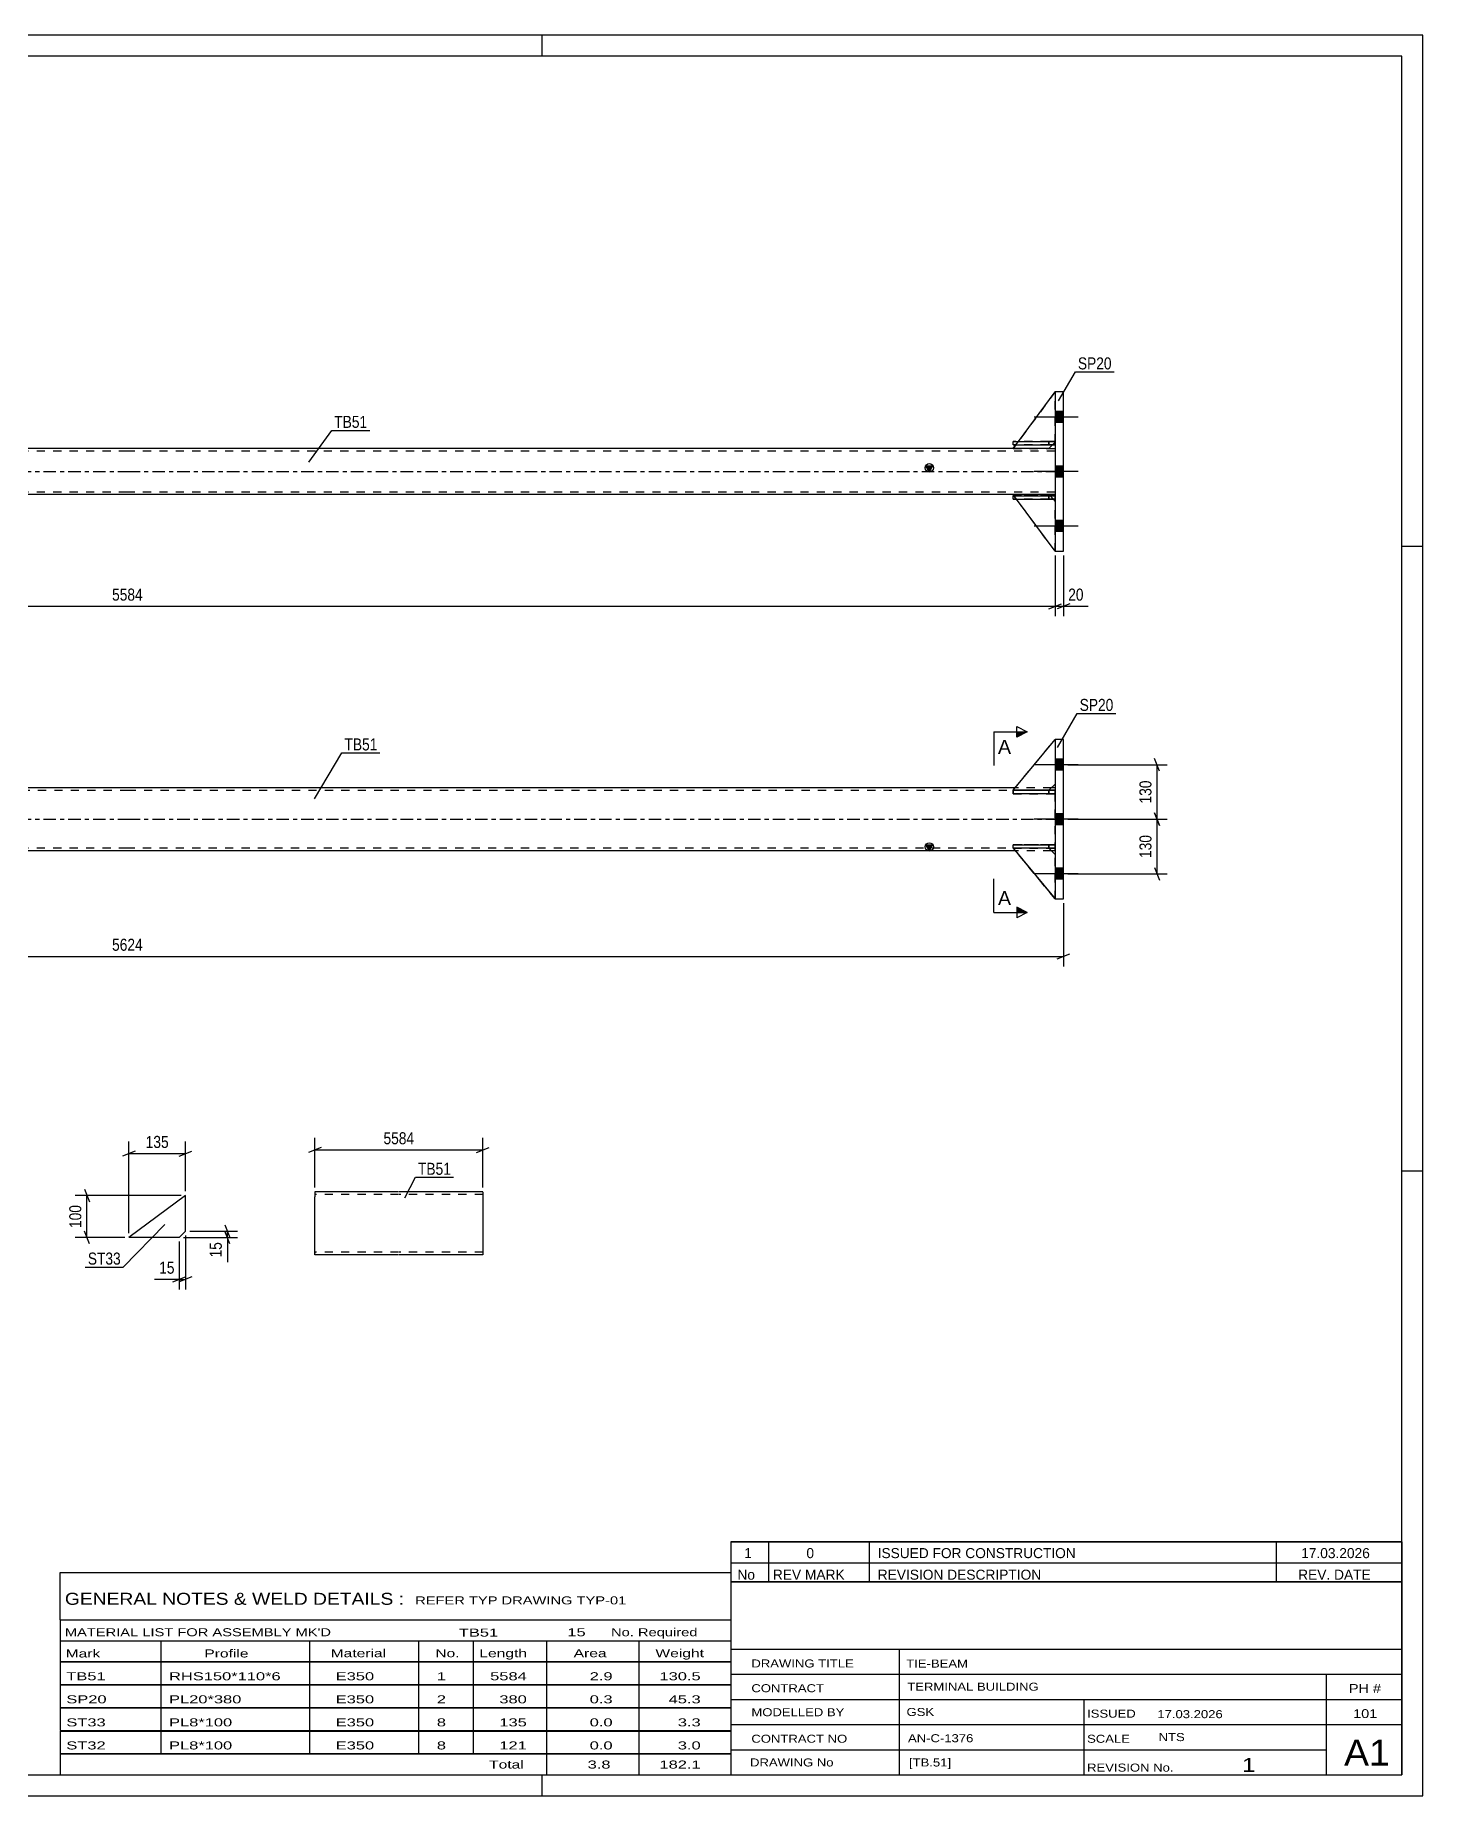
# Model space of a CAD drawing. Header units: millimetres. Extents: x 0 to 594, y 0 to 420.
# Drawn here: x 263.1 to 594, y 0 to 420 of the extents above; entities that cross this region are included whole.
import ezdxf

# ---------------------------------------------------------------- set-up
doc = ezdxf.new("R2010")
doc.units = ezdxf.units.MM
doc.linetypes.add('DXK_LINE_DOT2', pattern=[3.9198, 1.9599, -1.9599])
doc.linetypes.add('DXK_LINE_DOT3', pattern=[5.9187, 2.979, -0.9799, 0.9799, -0.9799])
doc.styles.add('Arial', font='ARIAL.TTF', dxfattribs={"height": 0.2})
doc.styles.add('Arial Narrow', font='ARIALN.TTF', dxfattribs={"height": 0.2})

# ---------------------------------------------------------------- blocks, each defined once
blk = doc.blocks.new('Unknown-581362660-1163')
at = {"color": 5, "linetype": 'Continuous'}
for p, q in [((594, 420), (0, 420)), ((384, 415), (384, 420)), ((594, 0), (594, 420)), ((589, 415), (5, 415)), ((589, 5), (589, 415)), ((594, 298), (589, 298)), ((594, 149), (589, 149)), ((5, 5), (589, 5)), ((384, 0), (384, 5)), ((0, 0), (594, 0))]:
    blk.add_line(p, q, dxfattribs=at)
blk = doc.blocks.new('Part-581362660-1842 - 1824')
at = {"color": 2, "linetype": 'Continuous'}
for p, q in [((496.31, 226.06), (496.31, 226.86)), ((496.31, 226.86), (506.31, 226.86)), ((506.31, 226.06), (506.31, 226.86)), ((506.31, 226.86), (506.31, 226.86)), ((496.31, 226.06), (496.32, 226.06)), ((506.31, 226.06), (497.14, 226.06)), ((506.31, 226.06), (506.31, 226.06))]:
    blk.add_line(p, q, dxfattribs=at)
at = {"color": 7, "linetype": 'DXK_LINE_DOT2'}
for p, q in [((504.81, 226.86), (496.31, 226.86)), ((504.81, 226.06), (504.81, 226.86)), ((504.81, 226.86), (506.31, 226.86)), ((506.31, 226.06), (506.31, 226.86)), ((496.31, 226.06), (504.81, 226.06)), ((497.14, 226.06), (496.32, 226.06)), ((504.81, 226.06), (506.31, 226.06))]:
    blk.add_line(p, q, dxfattribs=at)
blk = doc.blocks.new('Part-581362660-1850 - 1824')
at = {"color": 2, "linetype": 'Continuous'}
for p, q in [((496.31, 226.07), (496.31, 226.07)), ((497.14, 226.07), (496.31, 226.07)), ((496.31, 226.07), (506.31, 213.96)), ((506.31, 224.57), (504.82, 226.06))]:
    blk.add_line(p, q, dxfattribs=at)
at = {"color": 7, "linetype": 'DXK_LINE_DOT2'}
for p, q in [((504.81, 226.07), (496.31, 226.07)), ((506.31, 213.96), (496.31, 226.07)), ((504.81, 226.07), (497.14, 226.07)), ((504.82, 226.06), (504.81, 226.07)), ((504.81, 226.07), (504.81, 226.07)), ((506.31, 224.57), (504.81, 226.07)), ((506.31, 213.96), (506.31, 224.57))]:
    blk.add_line(p, q, dxfattribs=at)
blk = doc.blocks.new('Part-581362660-1830 - 1824')
at = {"color": 2, "linetype": 'Continuous'}
for p, q in [((508.31, 251.96), (506.31, 251.96)), ((506.31, 251.96), (506.31, 213.96)), ((508.31, 213.96), (508.31, 251.96)), ((506.31, 213.96), (508.31, 213.96))]:
    blk.add_line(p, q, dxfattribs=at)
blk = doc.blocks.new('Part-581362660-1831 - 1824')
at = {"color": 7, "linetype": 'DXK_LINE_DOT2'}
for p, q in [((506.31, 239.86), (496.31, 239.86)), ((496.31, 239.86), (506.31, 239.86)), ((496.31, 239.86), (496.31, 239.06)), ((504.81, 239.86), (504.81, 239.06)), ((506.31, 239.06), (506.31, 239.86)), ((504.81, 239.06), (496.31, 239.06)), ((496.31, 239.06), (506.31, 239.06)), ((504.81, 239.06), (506.31, 239.06))]:
    blk.add_line(p, q, dxfattribs=at)
blk = doc.blocks.new('Bolt-581362660-1843 - 1824')
at = {"linetype": 'Continuous'}
for points in [[(506.31, 247.26), (506.31, 244.66), (508.31, 244.66), (508.31, 247.26)], [(506.31, 247.26), (506.31, 244.66), (508.31, 244.66), (508.31, 247.26)], [(506.31, 247.26), (506.31, 244.66), (508.31, 244.66), (508.31, 247.26)], [(506.31, 234.26), (506.31, 231.66), (508.31, 231.66), (508.31, 234.26)], [(506.31, 234.26), (506.31, 231.66), (508.31, 231.66), (508.31, 234.26)], [(506.31, 221.26), (506.31, 218.66), (508.31, 218.66), (508.31, 221.26)], [(506.31, 221.26), (506.31, 218.66), (508.31, 218.66), (508.31, 221.26)], [(506.31, 221.26), (506.31, 218.66), (508.31, 218.66), (508.31, 221.26)]]:
    blk.add_hatch(color=1, dxfattribs=at).paths.add_polyline_path(points)
at = {"color": 1, "linetype": 'Continuous'}
for p, q in [((511.81, 245.96), (501.31, 245.96)), ((511.81, 245.96), (501.31, 245.96)), ((511.81, 245.96), (501.31, 245.96)), ((508.31, 247.26), (506.31, 247.26)), ((508.31, 247.26), (506.31, 247.26)), ((508.31, 247.26), (506.31, 247.26)), ((508.31, 244.66), (506.31, 244.66)), ((508.31, 244.66), (506.31, 244.66)), ((508.31, 244.66), (506.31, 244.66)), ((511.81, 232.96), (501.31, 232.96)), ((511.81, 232.96), (501.31, 232.96)), ((508.31, 234.26), (506.31, 234.26)), ((508.31, 234.26), (506.31, 234.26)), ((508.31, 231.66), (506.31, 231.66)), ((508.31, 231.66), (506.31, 231.66)), ((511.81, 219.96), (501.31, 219.96)), ((511.81, 219.96), (501.31, 219.96)), ((511.81, 219.96), (501.31, 219.96)), ((508.31, 221.26), (506.31, 221.26)), ((508.31, 221.26), (506.31, 221.26)), ((508.31, 221.26), (506.31, 221.26)), ((508.31, 218.66), (506.31, 218.66)), ((508.31, 218.66), (506.31, 218.66)), ((508.31, 218.66), (506.31, 218.66))]:
    blk.add_line(p, q, dxfattribs=at)
blk = doc.blocks.new('Part-581362660-1847 - 1824')
at = {"color": 7, "linetype": 'DXK_LINE_DOT2'}
for p, q in [((496.31, 239.87), (506.31, 251.96)), ((496.31, 239.87), (506.31, 251.96)), ((506.31, 251.96), (506.31, 241.37)), ((496.31, 239.87), (496.31, 239.87)), ((504.81, 239.87), (496.31, 239.87)), ((504.81, 239.87), (496.31, 239.87)), ((506.31, 241.37), (504.81, 239.87)), ((506.31, 241.37), (504.81, 239.87)), ((504.81, 239.87), (504.81, 239.87))]:
    blk.add_line(p, q, dxfattribs=at)
blk = doc.blocks.new('Part-581362660-1853 - 1824')
at = {"color": 7, "linetype": 'DXK_LINE_DOT2'}
for p, q in [((496.31, 226.07), (496.31, 226.07)), ((504.81, 226.07), (496.31, 226.07)), ((496.31, 226.07), (506.31, 213.96)), ((504.81, 226.07), (496.31, 226.07)), ((506.31, 213.96), (496.31, 226.07)), ((506.31, 224.57), (504.81, 226.07)), ((504.81, 226.07), (504.81, 226.07)), ((506.31, 224.57), (504.81, 226.07)), ((506.31, 213.96), (506.31, 224.57))]:
    blk.add_line(p, q, dxfattribs=at)
blk = doc.blocks.new('Part-581362660-1856 - 1824')
at = {"color": 7, "linetype": 'DXK_LINE_DOT2'}
for p, q in [((506.31, 226.86), (496.31, 226.86)), ((496.31, 226.86), (506.31, 226.86)), ((496.31, 226.06), (496.31, 226.86)), ((504.81, 226.86), (504.81, 226.06)), ((506.31, 226.06), (506.31, 226.86)), ((504.81, 226.06), (496.31, 226.06)), ((496.31, 226.06), (506.31, 226.06)), ((504.81, 226.06), (506.31, 226.06))]:
    blk.add_line(p, q, dxfattribs=at)
blk = doc.blocks.new('Part-581362660-1879 - 1824')
at = {"linetype": 'Continuous'}
blk.add_hatch(color=2, dxfattribs=at).paths.add_polyline_path([(476.31, 225.46), (475.51, 226.86), (477.11, 226.86)])
at = {"color": 2, "linetype": 'Continuous'}
for p, q in [((64.72, 240.46), (63.81, 240.46)), ((285.01, 240.46), (73.33, 240.46)), ((496.8, 240.46), (285.11, 240.46)), ((506.31, 240.46), (505.4, 240.46)), ((476.31, 225.46), (475.51, 226.86)), ((475.51, 226.86), (477.11, 226.86)), ((477.11, 226.86), (476.31, 225.46)), ((64.7, 225.46), (63.81, 225.46)), ((285.01, 225.46), (73.31, 225.46)), ((496.82, 225.46), (285.11, 225.46)), ((506.31, 225.46), (505.42, 225.46))]:
    blk.add_line(p, q, dxfattribs=at)
at = {"color": 7, "linetype": 'DXK_LINE_DOT2'}
for p, q in [((63.81, 225.46), (63.81, 240.46)), ((63.81, 239.86), (285.01, 239.86)), ((73.33, 240.46), (64.72, 240.46)), ((285.11, 239.86), (506.31, 239.86)), ((505.4, 240.46), (496.8, 240.46)), ((506.31, 225.46), (506.31, 240.46)), ((285.01, 226.06), (63.81, 226.06)), ((73.31, 225.46), (64.7, 225.46)), ((506.31, 226.06), (285.11, 226.06)), ((505.42, 225.46), (496.82, 225.46))]:
    blk.add_line(p, q, dxfattribs=at)
at = {"color": 7, "linetype": 'DXK_LINE_DOT3'}
for p, q in [((63.81, 232.96), (285.01, 232.96)), ((285.11, 232.96), (506.31, 232.96))]:
    blk.add_line(p, q, dxfattribs=at)
at = {"color": 2, "linetype": 'Continuous'}
blk.add_circle((476.31, 226.36), 1, dxfattribs=at)
blk = doc.blocks.new('Part-581362660-1886 - 1824')
at = {"color": 2, "linetype": 'Continuous'}
for p, q in [((496.31, 239.87), (506.31, 251.96)), ((496.31, 239.87), (496.31, 239.87)), ((504.81, 239.87), (496.31, 239.87)), ((504.81, 239.87), (506.31, 241.37)), ((504.81, 239.87), (504.81, 239.87))]:
    blk.add_line(p, q, dxfattribs=at)
at = {"color": 7, "linetype": 'DXK_LINE_DOT2'}
for p, q in [((496.31, 239.87), (506.31, 251.96)), ((506.31, 251.96), (506.31, 241.37)), ((504.81, 239.87), (496.31, 239.87)), ((506.31, 241.37), (504.81, 239.87))]:
    blk.add_line(p, q, dxfattribs=at)
blk = doc.blocks.new('Part-581362660-1889 - 1824')
at = {"color": 2, "linetype": 'Continuous'}
for p, q in [((496.31, 239.06), (496.31, 239.86)), ((496.31, 239.86), (506.31, 239.86)), ((506.31, 239.06), (506.31, 239.86)), ((506.31, 239.86), (506.31, 239.86)), ((506.31, 239.06), (496.31, 239.06)), ((506.31, 239.06), (506.31, 239.06))]:
    blk.add_line(p, q, dxfattribs=at)
at = {"color": 7, "linetype": 'DXK_LINE_DOT2'}
for p, q in [((504.81, 239.86), (496.31, 239.86)), ((504.81, 239.06), (504.81, 239.86)), ((504.81, 239.86), (506.31, 239.86)), ((506.31, 239.06), (506.31, 239.86)), ((496.31, 239.06), (504.81, 239.06)), ((504.81, 239.06), (506.31, 239.06))]:
    blk.add_line(p, q, dxfattribs=at)
blk = doc.blocks.new('Part-581362660-2318 - 2312')
at = {"color": 2, "linetype": 'Continuous'}
for p, q in [((329.75, 144.08), (329.75, 142.88)), ((349.75, 144.08), (329.75, 144.08)), ((329.75, 129.82), (329.75, 142.88)), ((369.85, 144.08), (349.85, 144.08)), ((369.85, 143.99), (369.85, 144.08)), ((369.85, 143.99), (369.85, 142.88)), ((369.85, 142.88), (369.85, 129.08)), ((329.75, 129.17), (329.75, 129.82)), ((329.75, 129.08), (329.75, 129.17)), ((349.75, 129.08), (329.75, 129.08)), ((369.85, 129.08), (349.85, 129.08))]:
    blk.add_line(p, q, dxfattribs=at)
at = {"color": 7, "linetype": 'DXK_LINE_DOT2'}
for p, q in [((349.75, 143.48), (329.75, 143.48)), ((369.85, 143.48), (349.85, 143.48)), ((369.85, 143.73), (369.85, 142.88)), ((329.75, 129.82), (329.75, 129.43)), ((329.75, 129.68), (329.75, 129.72)), ((349.75, 129.68), (329.75, 129.68)), ((329.75, 129.08), (329.75, 129.08)), ((369.85, 129.68), (349.85, 129.68)), ((369.85, 129.72), (369.85, 129.82)), ((369.85, 129.68), (369.85, 129.72)), ((369.85, 129.68), (369.85, 129.72))]:
    blk.add_line(p, q, dxfattribs=at)
blk = doc.blocks.new('Part-581362660-1766 - 1760')
at = {"color": 2, "linetype": 'Continuous'}
for p, q in [((298.92, 143.2), (285.42, 133.2)), ((298.92, 134.7), (298.92, 143.2)), ((298.92, 134.7), (297.42, 133.2)), ((297.42, 133.2), (285.42, 133.2))]:
    blk.add_line(p, q, dxfattribs=at)
blk = doc.blocks.new('Part-581362660-2014 - 2011')
at = {"color": 2, "linetype": 'Continuous'}
for p, q in [((496.31, 310.4), (496.31, 310.4)), ((504.81, 310.4), (496.31, 310.4)), ((496.55, 310.09), (496.31, 310.4)), ((506.31, 296.9), (497.14, 309.29)), ((504.81, 310.4), (504.81, 310.4)), ((505.13, 310.09), (504.81, 310.4)), ((506.31, 308.9), (505.93, 309.29))]:
    blk.add_line(p, q, dxfattribs=at)
at = {"color": 7, "linetype": 'DXK_LINE_DOT2'}
for p, q in [((496.31, 310.4), (504.81, 310.4)), ((497.14, 309.29), (496.55, 310.09)), ((504.81, 310.4), (506.31, 308.9)), ((505.93, 309.29), (505.13, 310.09)), ((506.31, 308.9), (506.31, 308.9)), ((506.31, 296.9), (506.31, 308.9)), ((506.31, 296.9), (506.31, 296.9))]:
    blk.add_line(p, q, dxfattribs=at)
blk = doc.blocks.new('Bolt-581362660-2023 - 2011')
at = {"linetype": 'Continuous'}
for points in [[(506.31, 330.2), (506.31, 327.6), (508.31, 327.6), (508.31, 330.2)], [(506.31, 330.2), (506.31, 327.6), (508.31, 327.6), (508.31, 330.2)], [(506.31, 330.2), (506.31, 327.6), (508.31, 327.6), (508.31, 330.2)], [(506.31, 317.2), (506.31, 314.6), (508.31, 314.6), (508.31, 317.2)], [(506.31, 317.2), (506.31, 314.6), (508.31, 314.6), (508.31, 317.2)], [(506.31, 304.2), (506.31, 301.6), (508.31, 301.6), (508.31, 304.2)], [(506.31, 304.2), (506.31, 301.6), (508.31, 301.6), (508.31, 304.2)], [(506.31, 304.2), (506.31, 301.6), (508.31, 301.6), (508.31, 304.2)]]:
    blk.add_hatch(color=1, dxfattribs=at).paths.add_polyline_path(points)
at = {"color": 1, "linetype": 'Continuous'}
for p, q in [((511.81, 328.9), (501.31, 328.9)), ((511.81, 328.9), (501.31, 328.9)), ((511.81, 328.9), (501.31, 328.9)), ((508.31, 330.2), (506.31, 330.2)), ((508.31, 330.2), (506.31, 330.2)), ((508.31, 330.2), (506.31, 330.2)), ((508.31, 327.6), (506.31, 327.6)), ((508.31, 327.6), (506.31, 327.6)), ((508.31, 327.6), (506.31, 327.6)), ((511.81, 315.9), (501.31, 315.9)), ((511.81, 315.9), (501.31, 315.9)), ((508.31, 317.2), (506.31, 317.2)), ((508.31, 317.2), (506.31, 317.2)), ((508.31, 314.6), (506.31, 314.6)), ((508.31, 314.6), (506.31, 314.6)), ((511.81, 302.9), (501.31, 302.9)), ((511.81, 302.9), (501.31, 302.9)), ((511.81, 302.9), (501.31, 302.9)), ((508.31, 304.2), (506.31, 304.2)), ((508.31, 304.2), (506.31, 304.2)), ((508.31, 304.2), (506.31, 304.2)), ((508.31, 301.6), (506.31, 301.6)), ((508.31, 301.6), (506.31, 301.6)), ((508.31, 301.6), (506.31, 301.6))]:
    blk.add_line(p, q, dxfattribs=at)
blk = doc.blocks.new('Part-581362660-2015 - 2011')
at = {"color": 2, "linetype": 'Continuous'}
for p, q in [((496.31, 309.29), (496.31, 310.09)), ((496.31, 310.09), (506.31, 310.09)), ((496.31, 309.29), (506.31, 309.29)), ((506.31, 310.09), (506.31, 310.09)), ((506.31, 309.29), (506.31, 310.09))]:
    blk.add_line(p, q, dxfattribs=at)
at = {"color": 7, "linetype": 'DXK_LINE_DOT2'}
for p, q in [((504.81, 310.09), (496.31, 310.09)), ((504.81, 309.29), (496.31, 309.29)), ((506.31, 310.09), (504.81, 310.09)), ((504.81, 310.09), (504.81, 309.29)), ((504.81, 309.29), (506.31, 309.29)), ((506.31, 309.29), (506.31, 309.29))]:
    blk.add_line(p, q, dxfattribs=at)
blk = doc.blocks.new('Part-581362660-2024 - 2011')
at = {"color": 7, "linetype": 'DXK_LINE_DOT2'}
for p, q in [((506.31, 296.9), (496.31, 310.4)), ((496.31, 310.4), (504.81, 310.4)), ((504.81, 310.4), (496.31, 310.4)), ((504.81, 310.4), (506.31, 308.9)), ((504.81, 310.4), (504.81, 310.4)), ((504.81, 310.4), (506.31, 308.9)), ((506.31, 308.9), (506.31, 308.9)), ((506.31, 296.9), (506.31, 308.9))]:
    blk.add_line(p, q, dxfattribs=at)
blk = doc.blocks.new('Part-581362660-2031 - 2011')
at = {"color": 2, "linetype": 'Continuous'}
for p, q in [((497.56, 323.09), (506.31, 334.9)), ((496.31, 321.4), (496.97, 322.29)), ((504.81, 321.4), (496.31, 321.4)), ((505.7, 322.29), (504.81, 321.4))]:
    blk.add_line(p, q, dxfattribs=at)
at = {"color": 7, "linetype": 'DXK_LINE_DOT2'}
for p, q in [((506.31, 334.9), (506.31, 322.9)), ((496.97, 322.29), (497.56, 323.09)), ((496.97, 322.29), (497.56, 323.09)), ((506.31, 322.9), (505.7, 322.29))]:
    blk.add_line(p, q, dxfattribs=at)
blk = doc.blocks.new('Part-581362660-2049 - 2011')
at = {"color": 7, "linetype": 'DXK_LINE_DOT2'}
for p, q in [((496.31, 322.29), (496.31, 323.09)), ((504.81, 323.09), (496.31, 323.09)), ((496.31, 323.09), (506.31, 323.09)), ((504.81, 322.29), (496.31, 322.29)), ((496.31, 322.29), (506.31, 322.29)), ((504.81, 322.29), (504.81, 323.09)), ((504.81, 323.09), (506.31, 323.09)), ((506.31, 322.29), (504.81, 322.29)), ((506.31, 322.29), (506.31, 323.09)), ((506.31, 322.29), (506.31, 322.29))]:
    blk.add_line(p, q, dxfattribs=at)
blk = doc.blocks.new('Part-581362660-2036 - 2011')
at = {"color": 2, "linetype": 'Continuous'}
for p, q in [((508.31, 334.9), (506.31, 334.9)), ((506.31, 334.9), (506.31, 296.9)), ((508.31, 296.9), (508.31, 334.9)), ((506.31, 296.9), (508.31, 296.9))]:
    blk.add_line(p, q, dxfattribs=at)
blk = doc.blocks.new('Part-581362660-2041 - 2011')
at = {"linetype": 'Continuous'}
blk.add_hatch(color=2, dxfattribs=at).paths.add_polyline_path([(476.31, 315.9), (475.51, 317.3), (477.11, 317.3)])
at = {"color": 2, "linetype": 'Continuous'}
for p, q in [((65.31, 321.4), (63.81, 321.4)), ((285.01, 321.4), (73.81, 321.4)), ((496.31, 321.4), (285.11, 321.4)), ((504.81, 321.4), (506.31, 321.4)), ((476.31, 315.9), (475.51, 317.3)), ((475.51, 317.3), (477.11, 317.3)), ((477.11, 317.3), (476.31, 315.9)), ((65.31, 310.4), (63.81, 310.4)), ((285.01, 310.4), (73.81, 310.4)), ((496.31, 310.4), (285.11, 310.4)), ((506.31, 310.4), (504.81, 310.4))]:
    blk.add_line(p, q, dxfattribs=at)
at = {"color": 7, "linetype": 'DXK_LINE_DOT2'}
for p, q in [((63.81, 310.4), (63.81, 321.4)), ((285.01, 320.8), (63.81, 320.8)), ((73.81, 321.4), (65.31, 321.4)), ((506.31, 320.8), (285.11, 320.8)), ((504.81, 321.4), (496.31, 321.4)), ((506.31, 321.4), (506.31, 310.4)), ((285.01, 311), (63.81, 311)), ((506.31, 311), (285.11, 311)), ((73.81, 310.4), (65.31, 310.4)), ((504.81, 310.4), (496.31, 310.4))]:
    blk.add_line(p, q, dxfattribs=at)
at = {"color": 7, "linetype": 'DXK_LINE_DOT3'}
for p, q in [((63.81, 315.9), (285.01, 315.9)), ((285.11, 315.9), (506.31, 315.9))]:
    blk.add_line(p, q, dxfattribs=at)
at = {"color": 2, "linetype": 'Continuous'}
blk.add_circle((476.31, 316.8), 1, dxfattribs=at)
blk = doc.blocks.new('Part-581362660-2048 - 2011')
at = {"color": 7, "linetype": 'DXK_LINE_DOT2'}
for p, q in [((506.31, 334.9), (496.31, 321.4)), ((506.31, 322.9), (506.31, 334.9)), ((496.31, 321.4), (504.81, 321.4)), ((504.81, 321.4), (506.31, 322.9))]:
    blk.add_line(p, q, dxfattribs=at)
blk = doc.blocks.new('Part-581362660-2050 - 2011')
at = {"color": 7, "linetype": 'DXK_LINE_DOT2'}
for p, q in [((496.31, 309.29), (496.31, 310.09)), ((504.81, 310.09), (496.31, 310.09)), ((496.31, 310.09), (506.31, 310.09)), ((504.81, 309.29), (496.31, 309.29)), ((496.31, 309.29), (506.31, 309.29)), ((504.81, 309.29), (504.81, 310.09)), ((504.81, 310.09), (506.31, 310.09)), ((506.31, 309.29), (504.81, 309.29)), ((506.31, 309.29), (506.31, 310.09)), ((506.31, 309.29), (506.31, 309.29))]:
    blk.add_line(p, q, dxfattribs=at)
blk = doc.blocks.new('Part-581362660-2051 - 2011')
at = {"color": 2, "linetype": 'Continuous'}
for p, q in [((496.31, 322.29), (496.31, 323.09)), ((496.31, 323.09), (506.31, 323.09)), ((496.31, 322.29), (506.31, 322.29)), ((506.31, 323.09), (506.31, 323.09)), ((506.31, 323.09), (506.31, 322.29))]:
    blk.add_line(p, q, dxfattribs=at)
at = {"color": 7, "linetype": 'DXK_LINE_DOT2'}
for p, q in [((504.81, 323.09), (496.31, 323.09)), ((504.81, 322.29), (496.31, 322.29)), ((506.31, 323.09), (504.81, 323.09)), ((504.81, 323.09), (504.81, 322.29)), ((504.81, 322.29), (506.31, 322.29))]:
    blk.add_line(p, q, dxfattribs=at)
blk = doc.blocks.new('StraightDimension-581362660-1939 - 1824')
at = {"color": 7, "linetype": 'Continuous'}
for p, q in [((509.31, 232.96), (533.04, 232.96)), ((531.24, 231.46), (530.04, 234.46)), ((530.64, 219.96), (530.64, 232.96)), ((509.31, 219.96), (533.04, 219.96)), ((530.04, 221.46), (531.24, 218.46))]:
    blk.add_line(p, q, dxfattribs=at)
at = {"color": 0}
blk.add_wipeout([(529.89, 229.8), (525.69, 229.8), (525.69, 223.12), (529.89, 223.12)], dxfattribs=at)
at = {"color": 3, "style": 'Arial Narrow'}
blk.add_text('130', height=2.863, rotation=90.0002, dxfattribs=at).set_placement((529.29, 223.72))
blk = doc.blocks.new('StraightDimension-581362660-1901 - 1824')
at = {"color": 7, "linetype": 'Continuous'}
for p, q in [((61.81, 212.96), (61.81, 197.84)), ((508.31, 212.96), (508.31, 197.84)), ((63.31, 200.84), (60.31, 199.64)), ((61.81, 200.24), (508.31, 200.24)), ((506.81, 199.64), (509.81, 200.84))]:
    blk.add_line(p, q, dxfattribs=at)
at = {"color": 0}
blk.add_wipeout([(289.32, 200.99), (289.32, 205.19), (280.81, 205.19), (280.81, 200.99)], dxfattribs=at)
at = {"color": 3, "style": 'Arial Narrow'}
blk.add_text('5624', height=2.863, dxfattribs=at).set_placement((281.41, 201.59))
blk = doc.blocks.new('StraightDimension-581362660-1952 - 1824')
at = {"color": 7, "linetype": 'Continuous'}
for p, q in [((509.31, 245.96), (533.04, 245.96)), ((531.24, 244.46), (530.04, 247.46)), ((530.64, 232.96), (530.64, 245.96)), ((509.31, 232.96), (533.04, 232.96)), ((530.04, 234.46), (531.24, 231.46))]:
    blk.add_line(p, q, dxfattribs=at)
at = {"color": 0}
blk.add_wipeout([(529.89, 242.8), (525.69, 242.8), (525.69, 236.12), (529.89, 236.12)], dxfattribs=at)
at = {"color": 3, "style": 'Arial Narrow'}
blk.add_text('130', height=2.863, rotation=90.0002, dxfattribs=at).set_placement((529.29, 236.72))
blk = doc.blocks.new('StraightDimension-581362660-2323 - 2312')
at = {"color": 7, "linetype": 'Continuous'}
for p, q in [((329.75, 145.08), (329.75, 156.93)), ((369.85, 145.08), (369.85, 156.93)), ((331.25, 154.68), (328.25, 153.48)), ((329.75, 154.08), (369.85, 154.08)), ((368.35, 153.48), (371.35, 154.68))]:
    blk.add_line(p, q, dxfattribs=at)
at = {"color": 0}
blk.add_wipeout([(354.05, 154.83), (354.05, 159.03), (345.54, 159.03), (345.54, 154.83)], dxfattribs=at)
at = {"color": 3, "style": 'Arial Narrow'}
blk.add_text('5584', height=2.863, dxfattribs=at).set_placement((346.14, 155.43))
blk = doc.blocks.new('StraightDimension-581362660-1801 - 1760')
at = {"color": 7, "linetype": 'Continuous'}
for p, q in [((299.92, 134.7), (311.32, 134.7)), ((308.32, 136.2), (309.52, 133.2)), ((309.52, 131.7), (308.32, 134.7)), ((308.92, 133.2), (308.92, 134.7)), ((298.42, 133.2), (311.32, 133.2))]:
    blk.add_line(p, q, dxfattribs=at)
at = {"color": 0}
blk.add_wipeout([(308.17, 132.67), (303.97, 132.67), (303.97, 127.82), (308.17, 127.82)], dxfattribs=at)
at = {"color": 7, "linetype": 'Continuous'}
blk.add_line((308.92, 133.2), (308.92, 127.29), dxfattribs=at)
blk.add_line((308.92, 133.2), (308.92, 127.29), dxfattribs=at)
at = {"color": 3, "style": 'Arial Narrow'}
blk.add_text('15', height=2.863, rotation=90.0002, dxfattribs=at).set_placement((307.57, 128.42))
blk = doc.blocks.new('StraightDimension-581362660-1768 - 1760')
at = {"color": 7, "linetype": 'Continuous'}
for p, q in [((285.42, 134.2), (285.42, 156.05)), ((298.92, 144.2), (298.92, 156.05)), ((286.92, 153.8), (283.92, 152.6)), ((285.42, 153.2), (298.92, 153.2)), ((297.42, 152.6), (300.42, 153.8))]:
    blk.add_line(p, q, dxfattribs=at)
at = {"color": 0}
blk.add_wipeout([(295.52, 153.95), (295.52, 158.15), (288.83, 158.15), (288.83, 153.95)], dxfattribs=at)
at = {"color": 3, "style": 'Arial Narrow'}
blk.add_text('135', height=2.863, dxfattribs=at).set_placement((289.43, 154.55))
blk = doc.blocks.new('StraightDimension-581362660-1777 - 1760')
at = {"color": 7, "linetype": 'Continuous'}
for p, q in [((297.42, 132.2), (297.42, 120.8)), ((298.92, 133.7), (298.92, 120.8)), ((295.92, 122.6), (298.92, 123.8)), ((300.42, 123.8), (297.42, 122.6)), ((297.42, 123.2), (298.92, 123.2))]:
    blk.add_line(p, q, dxfattribs=at)
at = {"color": 0}
blk.add_wipeout([(296.9, 123.95), (296.9, 128.15), (292.04, 128.15), (292.04, 123.95)], dxfattribs=at)
at = {"color": 7, "linetype": 'Continuous'}
blk.add_line((297.42, 123.2), (291.52, 123.2), dxfattribs=at)
blk.add_line((297.42, 123.2), (291.52, 123.2), dxfattribs=at)
at = {"color": 3, "style": 'Arial Narrow'}
blk.add_text('15', height=2.863, dxfattribs=at).set_placement((292.64, 124.55))
blk = doc.blocks.new('StraightDimension-581362660-1792 - 1760')
at = {"color": 7, "linetype": 'Continuous'}
for p, q in [((297.92, 143.2), (272.57, 143.2)), ((274.82, 144.7), (276.02, 141.7)), ((275.42, 133.2), (275.42, 143.2)), ((276.02, 131.7), (274.82, 134.7)), ((284.42, 133.2), (272.57, 133.2))]:
    blk.add_line(p, q, dxfattribs=at)
at = {"color": 0}
blk.add_wipeout([(274.67, 141.54), (270.47, 141.54), (270.47, 134.85), (274.67, 134.85)], dxfattribs=at)
at = {"color": 3, "style": 'Arial Narrow'}
blk.add_text('100', height=2.863, rotation=90.0002, dxfattribs=at).set_placement((274.07, 135.45))
blk = doc.blocks.new('StraightDimension-581362660-2086 - 2011')
at = {"color": 7, "linetype": 'Continuous'}
for p, q in [((63.81, 295.9), (63.81, 281.37)), ((506.31, 295.9), (506.31, 281.37)), ((65.31, 284.37), (62.31, 283.17)), ((63.81, 283.77), (506.31, 283.77)), ((504.81, 283.17), (507.81, 284.37))]:
    blk.add_line(p, q, dxfattribs=at)
at = {"color": 0}
blk.add_wipeout([(289.32, 284.52), (289.32, 288.72), (280.81, 288.72), (280.81, 284.52)], dxfattribs=at)
at = {"color": 3, "style": 'Arial Narrow'}
blk.add_text('5584', height=2.863, dxfattribs=at).set_placement((281.41, 285.12))
blk = doc.blocks.new('StraightDimension-581362660-2108 - 2011')
at = {"color": 7, "linetype": 'Continuous'}
for p, q in [((506.31, 295.9), (506.31, 281.37)), ((508.31, 295.9), (508.31, 281.37)), ((504.81, 283.17), (507.81, 284.37)), ((506.31, 283.77), (508.31, 283.77)), ((509.81, 284.37), (506.81, 283.17))]:
    blk.add_line(p, q, dxfattribs=at)
at = {"color": 0}
blk.add_wipeout([(513.69, 284.52), (513.69, 288.72), (508.84, 288.72), (508.84, 284.52)], dxfattribs=at)
at = {"color": 7, "linetype": 'Continuous'}
blk.add_line((508.31, 283.77), (514.22, 283.77), dxfattribs=at)
blk.add_line((508.31, 283.77), (514.22, 283.77), dxfattribs=at)
at = {"color": 3, "style": 'Arial Narrow'}
blk.add_text('20', height=2.863, dxfattribs=at).set_placement((509.44, 285.12))
blk = doc.blocks.new('Unknown-581362660-2890')
at = {"color": 7, "linetype": 'Continuous'}
for p, q in [((429, 60.55), (589, 60.55)), ((589, 60.55), (429, 60.55)), ((429, 60.55), (429, 55.55)), ((438, 60.55), (438, 55.55)), ((462, 60.55), (462, 55.55)), ((559, 60.55), (559, 55.55)), ((589, 60.55), (589, 55.55)), ((429, 55.55), (589, 55.55)), ((429, 55.55), (429, 51.05)), ((429, 55.55), (589, 55.55)), ((438, 55.55), (438, 51.05)), ((462, 55.55), (462, 51.05)), ((559, 55.55), (559, 51.05)), ((589, 55.55), (589, 51.05)), ((589, 51.05), (429, 51.05))]:
    blk.add_line(p, q, dxfattribs=at)
at = {"color": 7, "linetype": 'Continuous', "style": 'Arial Narrow'}
for s, height, width, p in [('1', 2.39, 1.196471, (432.16, 56.7)), ('0', 2.39, 1.196471, (447, 56.7)), ('ISSUED FOR CONSTRUCTION', 2.3861, 1.196471, (464, 56.7)), ('17.03.2026', 2.386, 1.196471, (565, 56.7)), ('No', 2.386, 1.2, (430.54, 51.55)), ('REV MARK', 2.386, 1.2, (439, 51.55)), ('REVISION DESCRIPTION', 2.3861, 1.2, (464, 51.55)), ('REV. DATE', 2.386, 1.2, (564.28, 51.55))]:
    blk.add_text(s, height=height, dxfattribs=dict(at, width=width)).set_placement(p)
blk = doc.blocks.new('Unknown-581362660-2889')
at = {"color": 7, "linetype": 'Continuous'}
for p, q in [((429, 51.05), (429, 5)), ((429, 51.05), (589, 51.05)), ((589, 51), (589, 5)), ((429, 35), (589, 35)), ((469.14, 35), (469.14, 5)), ((429, 29), (589, 29)), ((571, 5.05), (571, 29.05)), ((429, 23), (589, 23)), ((513.14, 23), (513.14, 5)), ((429, 17), (589, 17)), ((429, 11), (571, 11)), ((429, 5), (589, 5))]:
    blk.add_line(p, q, dxfattribs=at)
at = {"color": 7, "style": 'Arial Narrow'}
for s, height, width, p in [('DRAWING TITLE', 1.9089, 1.425378, (433.88, 30.61)), ('TIE-BEAM', 1.909, 1.425378, (470.81, 30.59)), ('CONTRACT', 1.909, 1.425378, (433.88, 24.71)), ('TERMINAL BUILDING', 1.9089, 1.425378, (471.06, 25.07)), ('MODELLED BY', 1.9089, 1.425378, (433.88, 18.98)), ('GSK', 1.909, 1.425378, (470.88, 19.04)), ('ISSUED', 1.909, 1.425378, (513.94, 18.64)), ('17.03.2026', 1.909, 1.425378, (530.69, 18.52)), ('CONTRACT NO', 1.9089, 1.425378, (433.88, 12.66)), ('AN-C-1376', 1.909, 1.425378, (471.23, 12.78)), ('SCALE', 1.909, 1.425378, (513.94, 12.65)), ('A1', 6.204, 1.25, (575.24, 7.2)), ('DRAWING No', 1.909, 1.425378, (433.56, 7)), ('[TB.51]', 1.909, 1.425378, (471.46, 6.99)), ('1', 3.34, 1.5, (550.91, 5.68)), ('REVISION No.', 1.9089, 1.425378, (513.94, 5.77))]:
    blk.add_text(s, height=height, dxfattribs=dict(at, width=width)).set_placement(p)
at = {"color": 7, "linetype": 'Continuous', "style": 'Arial Narrow'}
for s, height, width, p in [('PH #', 2.1, 1.42538, (576.4, 24.55)), ('101', 2.1, 1.42538, (577.41, 18.55)), ('NTS', 1.909, 1.425378, (531, 13.05))]:
    blk.add_text(s, height=height, dxfattribs=dict(at, width=width)).set_placement(p)
blk = doc.blocks.new('Unknown-581362660-2891')
at = {"color": 7, "linetype": 'Continuous'}
for p, q in [((269, 53.25), (429, 53.25)), ((269, 42), (269, 53.25)), ((429, 53.25), (429, 42)), ((269, 42), (429, 42)), ((269, 42), (269, 37)), ((429, 42), (429, 37)), ((269, 37), (429, 37)), ((269, 37), (269, 32)), ((293, 37), (293, 32)), ((328.5, 37), (328.5, 32)), ((354.5, 37), (354.5, 32)), ((367.5, 37), (367.5, 32)), ((385, 37), (385, 32)), ((407, 37), (407, 32)), ((429, 37), (429, 32)), ((269, 32), (429, 32)), ((269, 31.95), (269, 26.55)), ((269, 31.95), (429, 31.95)), ((293, 32), (293, 26.5)), ((328.5, 32), (328.5, 26.5)), ((354.5, 32), (354.5, 26.5)), ((367.5, 32), (367.5, 26.5)), ((385, 32), (385, 26.5)), ((407, 32), (407, 26.5)), ((429, 31.95), (429, 26.55)), ((269, 26.55), (429, 26.55)), ((269, 26.45), (269, 21.05)), ((269, 26.45), (429, 26.45)), ((293, 26.5), (293, 21)), ((328.5, 26.5), (328.5, 21)), ((354.5, 26.5), (354.5, 21)), ((367.5, 26.5), (367.5, 21)), ((385, 26.5), (385, 21)), ((407, 26.5), (407, 21)), ((429, 26.45), (429, 21.05)), ((269, 21.05), (429, 21.05)), ((293, 21), (293, 15.5)), ((328.5, 21), (328.5, 15.5)), ((354.5, 21), (354.5, 15.5)), ((367.5, 21), (367.5, 15.5)), ((385, 21), (385, 15.5)), ((407, 21), (407, 15.5)), ((269, 20.95), (269, 15.55)), ((269, 20.95), (429, 20.95)), ((429, 20.95), (429, 15.55)), ((269, 15.55), (429, 15.55)), ((269, 15.45), (269, 10.05)), ((269, 15.45), (429, 15.45)), ((293, 15.5), (293, 10)), ((328.5, 15.5), (328.5, 10)), ((354.5, 15.5), (354.5, 10)), ((367.5, 15.5), (367.5, 10)), ((385, 15.5), (385, 10)), ((407, 15.5), (407, 10)), ((429, 15.45), (429, 10.05)), ((269, 10.05), (429, 10.05)), ((269, 10), (429, 10)), ((269, 10), (269, 5)), ((385, 10), (385, 5)), ((407, 10), (407, 5)), ((429, 10), (429, 5)), ((269, 5), (429, 5))]:
    blk.add_line(p, q, dxfattribs=at)
at = {"color": 7, "style": 'Arial Narrow'}
for s, height, width, p in [('GENERAL NOTES & WELD DETAILS :', 2.8633, 1.4, (270.15, 45.56)), ('REFER TYP DRAWING TYP-01', 1.9089, 1.6, (353.7, 45.66)), ("MATERIAL LIST FOR ASSEMBLY MK'D", 1.9089, 1.6, (270.15, 38.06)), ('TB51', 1.909, 1.794707, (364.1, 37.97)), ('15', 1.909, 1.794707, (389.99, 38.06)), ('No. Required', 1.9089, 1.6, (400.41, 38.06)), ('Mark', 1.909, 1.7, (270.34, 33)), ('Profile', 1.909, 1.7, (303.41, 33)), ('Material', 1.909, 1.7, (333.54, 33.06)), ('No.', 1.909, 1.7, (358.5, 33.06)), ('Length', 1.909, 1.7, (369, 33.06)), ('Area', 1.909, 1.7, (391.5, 33.06)), ('Weight', 1.909, 1.7, (411, 33.06))]:
    blk.add_text(s, height=height, dxfattribs=dict(at, width=width)).set_placement(p)
at = {"color": 7, "linetype": 'Continuous', "style": 'Arial Narrow'}
for s, height, width, p in [('TB51', 1.909, 1.794707, (270.5, 27.56)), ('RHS150*110*6', 1.9089, 1.794707, (295, 27.56)), ('E350', 1.909, 1.794707, (334.74, 27.56)), ('1', 1.91, 1.794707, (358.86, 27.56)), ('5584', 1.909, 1.794707, (371.58, 27.56)), ('2.9', 1.909, 1.794707, (395.32, 27.56)), ('130.5', 1.909, 1.794707, (411.96, 27.56)), ('SP20', 1.909, 1.794707, (270.5, 22.06)), ('PL20*380', 1.909, 1.794707, (295, 22.06)), ('E350', 1.909, 1.794707, (334.74, 22.06)), ('2', 1.91, 1.794707, (358.86, 22.06)), ('380', 1.909, 1.794707, (373.77, 22.06)), ('0.3', 1.909, 1.794707, (395.32, 22.06)), ('45.3', 1.909, 1.794707, (414.14, 22.06)), ('ST33', 1.909, 1.794707, (270.5, 16.56)), ('PL8*100', 1.909, 1.794707, (295, 16.56)), ('E350', 1.909, 1.794707, (334.74, 16.56)), ('8', 1.91, 1.794707, (358.86, 16.56)), ('135', 1.909, 1.794707, (373.77, 16.56)), ('0.0', 1.909, 1.794707, (395.32, 16.56)), ('3.3', 1.909, 1.794707, (416.33, 16.56)), ('ST32', 1.909, 1.794707, (270.5, 11.06)), ('PL8*100', 1.909, 1.794707, (295, 11.06)), ('E350', 1.909, 1.794707, (334.74, 11.06)), ('8', 1.91, 1.794707, (358.86, 11.06)), ('121', 1.909, 1.794707, (373.77, 11.06)), ('0.0', 1.909, 1.794707, (395.32, 11.06)), ('3.0', 1.909, 1.794707, (416.33, 11.06)), ('Total', 1.909, 1.7, (371.33, 6.5)), ('3.8', 1.909, 1.794707, (394.83, 6.5)), ('182.1', 1.909, 1.794707, (411.96, 6.5))]:
    blk.add_text(s, height=height, dxfattribs=dict(at, width=width)).set_placement(p)
blk = doc.blocks.new('Mark-581362660-1826 - 1824')
at = {"color": 0}
blk.add_wipeout([(520.21, 258.8), (520.21, 261.8), (512.17, 261.8), (512.17, 258.8)], dxfattribs=at)
blk.add_wipeout([(520.21, 258.8), (520.21, 261.8), (512.17, 261.8), (512.17, 258.8)], dxfattribs=at)
at = {"color": 30, "linetype": 'Continuous'}
for p, q in [((506.86, 250.1), (511.57, 258.2)), ((511.57, 258.2), (520.81, 258.2))]:
    blk.add_line(p, q, dxfattribs=at)
at = {"color": 3, "style": 'Arial Narrow'}
blk.add_text('SP20', height=2.863, dxfattribs=at).set_placement((512.17, 258.8))
blk = doc.blocks.new('Mark-581362660-1875 - 1824')
at = {"color": 0}
blk.add_wipeout([(344.7, 249.38), (344.7, 252.38), (336.84, 252.38), (336.84, 249.38)], dxfattribs=at)
blk.add_wipeout([(344.7, 249.38), (344.7, 252.38), (336.84, 252.38), (336.84, 249.38)], dxfattribs=at)
at = {"color": 30, "linetype": 'Continuous'}
for p, q in [((329.66, 237.87), (336.24, 248.78)), ((336.24, 248.78), (345.3, 248.78))]:
    blk.add_line(p, q, dxfattribs=at)
at = {"color": 3, "style": 'Arial Narrow'}
blk.add_text('TB51', height=2.863, dxfattribs=at).set_placement((336.84, 249.38))
blk = doc.blocks.new('SectionMark-581362660-1986 - 1824')
at = {"color": 0, "linetype": 'Continuous'}
for points in [[(495.8, 248.56), (495.8, 252.06), (492.69, 252.06), (492.69, 248.56)], [(495.8, 212.48), (495.8, 215.98), (492.69, 215.98), (492.69, 212.48)]]:
    blk.add_wipeout(points, dxfattribs=at)
at = {"linetype": 'Continuous'}
for points in [[(497.19, 252.56), (497.19, 253.81), (499.69, 253.81)], [(497.19, 210.73), (497.19, 211.98), (499.69, 210.73)]]:
    blk.add_hatch(color=6, dxfattribs=at).paths.add_polyline_path(points)
at = {"color": 6, "linetype": 'Continuous'}
for p, q in [((491.69, 253.81), (491.69, 245.81)), ((491.69, 253.81), (499.69, 253.81)), ((497.19, 252.56), (497.19, 255.06)), ((497.19, 255.06), (499.69, 253.81)), ((499.69, 253.81), (497.19, 252.56)), ((491.69, 210.73), (491.69, 218.73)), ((491.69, 210.73), (499.69, 210.73)), ((499.69, 210.73), (497.19, 211.98)), ((497.19, 211.98), (497.19, 209.48)), ((499.69, 210.73), (497.19, 209.48))]:
    blk.add_line(p, q, dxfattribs=at)
at = {"color": 3, "linetype": 'Continuous', "style": 'Arial'}
for p in [(492.69, 248.56), (492.69, 212.48)]:
    blk.add_text('A', height=3.34, dxfattribs=at).set_placement(p)
blk = doc.blocks.new('Mark-581362660-2314 - 2312')
at = {"color": 0}
blk.add_wipeout([(362.22, 148.14), (362.22, 151.14), (354.37, 151.14), (354.37, 148.14)], dxfattribs=at)
blk.add_wipeout([(362.22, 148.14), (362.22, 151.14), (354.37, 151.14), (354.37, 148.14)], dxfattribs=at)
at = {"color": 30, "linetype": 'Continuous'}
for p, q in [((351.26, 142.62), (353.77, 147.54)), ((353.77, 147.54), (362.82, 147.54))]:
    blk.add_line(p, q, dxfattribs=at)
at = {"color": 3, "style": 'Arial Narrow'}
blk.add_text('TB51', height=2.863, dxfattribs=at).set_placement((354.37, 148.14))
blk = doc.blocks.new('Mark-581362660-1762 - 1760')
at = {"color": 0}
blk.add_wipeout([(283.48, 126.72), (283.48, 129.72), (275.63, 129.72), (275.63, 126.72)], dxfattribs=at)
blk.add_wipeout([(283.48, 126.72), (283.48, 129.72), (275.63, 129.72), (275.63, 126.72)], dxfattribs=at)
at = {"color": 30, "linetype": 'Continuous'}
for p in [(294.01, 136.32), (275.03, 126.12)]:
    blk.add_line(p, (284.08, 126.12), dxfattribs=at)
at = {"color": 3, "style": 'Arial Narrow'}
blk.add_text('ST33', height=2.863, dxfattribs=at).set_placement((275.63, 126.72))
blk = doc.blocks.new('Mark-581362660-2032 - 2011')
at = {"color": 0}
blk.add_wipeout([(519.79, 340.28), (519.79, 343.28), (511.75, 343.28), (511.75, 340.28)], dxfattribs=at)
blk.add_wipeout([(519.79, 340.28), (519.79, 343.28), (511.75, 343.28), (511.75, 340.28)], dxfattribs=at)
at = {"color": 30, "linetype": 'Continuous'}
for p, q in [((507.15, 332.75), (511.15, 339.68)), ((511.15, 339.68), (520.39, 339.68))]:
    blk.add_line(p, q, dxfattribs=at)
at = {"color": 3, "style": 'Arial Narrow'}
blk.add_text('SP20', height=2.863, dxfattribs=at).set_placement((511.75, 340.28))
blk = doc.blocks.new('Mark-581362660-2037 - 2011')
at = {"color": 0}
blk.add_wipeout([(342.25, 326.33), (342.25, 329.33), (334.4, 329.33), (334.4, 326.33)], dxfattribs=at)
blk.add_wipeout([(342.25, 326.33), (342.25, 329.33), (334.4, 329.33), (334.4, 326.33)], dxfattribs=at)
at = {"color": 30, "linetype": 'Continuous'}
for p, q in [((328.36, 318.17), (333.8, 325.73)), ((333.8, 325.73), (342.85, 325.73))]:
    blk.add_line(p, q, dxfattribs=at)
at = {"color": 3, "style": 'Arial Narrow'}
blk.add_text('TB51', height=2.863, dxfattribs=at).set_placement((334.4, 326.33))

msp = doc.modelspace()

# ---------------------------------------------------------------- block references
for name in ['Unknown-581362660-1163', 'Part-581362660-2031 - 2011', 'Part-581362660-2048 - 2011', 'Part-581362660-2036 - 2011', 'Bolt-581362660-2023 - 2011', 'Part-581362660-2041 - 2011', 'Part-581362660-2049 - 2011', 'Part-581362660-2051 - 2011', 'Part-581362660-2014 - 2011', 'Part-581362660-2024 - 2011', 'Part-581362660-2015 - 2011', 'Part-581362660-2050 - 2011', 'Part-581362660-1847 - 1824', 'Part-581362660-1886 - 1824', 'Part-581362660-1830 - 1824', 'Bolt-581362660-1843 - 1824', 'Part-581362660-1879 - 1824', 'Part-581362660-1831 - 1824', 'Part-581362660-1889 - 1824', 'Part-581362660-1842 - 1824', 'Part-581362660-1856 - 1824', 'Part-581362660-1850 - 1824', 'Part-581362660-1853 - 1824', 'Part-581362660-1766 - 1760', 'Part-581362660-2318 - 2312', 'Unknown-581362660-2890', 'Unknown-581362660-2891', 'Unknown-581362660-2889']:
    msp.add_blockref(name, (0, 0))

# ---------------------------------------------------------------- next in the draw order: block references
for name in ['Mark-581362660-2032 - 2011', 'Mark-581362660-2037 - 2011', 'StraightDimension-581362660-2086 - 2011', 'Mark-581362660-1826 - 1824', 'Mark-581362660-1875 - 1824', 'StraightDimension-581362660-1939 - 1824', 'StraightDimension-581362660-1901 - 1824', 'StraightDimension-581362660-2323 - 2312', 'StraightDimension-581362660-1801 - 1760']:
    msp.add_blockref(name, (0, 0))

# ---------------------------------------------------------------- next in the draw order: block references
for name in ['StraightDimension-581362660-2108 - 2011', 'SectionMark-581362660-1986 - 1824', 'StraightDimension-581362660-1952 - 1824', 'StraightDimension-581362660-1768 - 1760', 'Mark-581362660-2314 - 2312']:
    msp.add_blockref(name, (0, 0))

# ---------------------------------------------------------------- next in the draw order: block references
msp.add_blockref('StraightDimension-581362660-1777 - 1760', (0, 0))

# ---------------------------------------------------------------- next in the draw order: block references
msp.add_blockref('StraightDimension-581362660-1792 - 1760', (0, 0))

# ---------------------------------------------------------------- next in the draw order: block references
msp.add_blockref('Mark-581362660-1762 - 1760', (0, 0))

doc.saveas('drawing.dxf')
